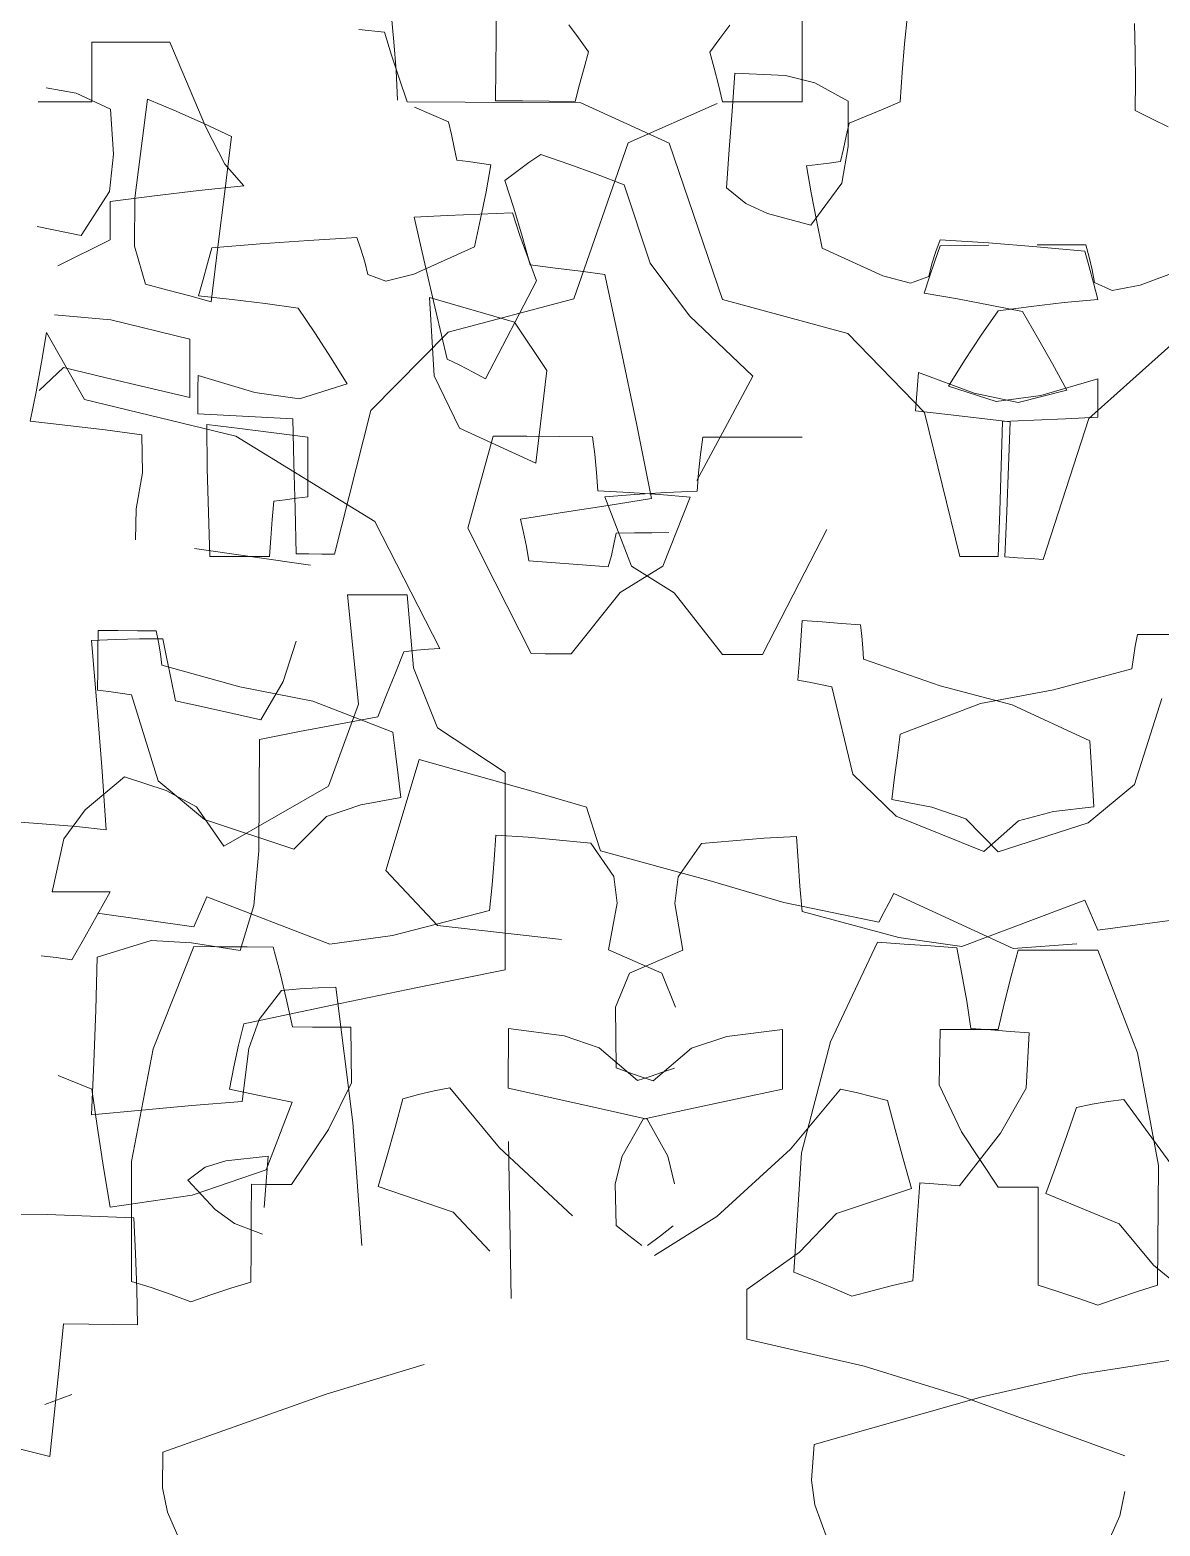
# Model space of a CAD drawing. Header units: millimetres. Extents: x 19901 to 59163, y 13732 to 30178.
# Drawn here: x 29696.8 to 29770.2, y 19800.1 to 19897.3 of the extents above; entities that cross this region are included whole.
import ezdxf

# ---------------------------------------------------------------- set-up
doc = ezdxf.new("R2010")
doc.units = ezdxf.units.MM
doc.layers.add('Verde', color=86, linetype='Continuous', lineweight=5)

msp = doc.modelspace()

# ---------------------------------------------------------------- linework, layer by layer
at = {"layer": 'Verde', "linetype": 'Continuous'}
for p, q in [((29720.275, 19898.381), (29720.442, 19896.53)), ((29727.112, 19899.067), (29727.096, 19896.944)), ((29746.982, 19898.992), (29746.982, 19896.869)), ((29753.814, 19898.253), (29753.632, 19896.404)), ((29719.841, 19897.146), (29718.179, 19897.33)), ((29732.449, 19896.784), (29731.809, 19897.643)), ((29741.628, 19896.749), (29742.274, 19897.604)), ((29768.561, 19897.724), (29768.609, 19895.866)), ((29700.823, 19896.499), (29702.488, 19896.499)), ((29700.823, 19895.207), (29700.823, 19896.499)), ((29702.488, 19896.499), (29704.174, 19896.499)), ((29704.174, 19896.499), (29705.901, 19896.499)), ((29705.901, 19896.499), (29708.232, 19890.984)), ((29720.306, 19895.665), (29719.841, 19897.146)), ((29720.442, 19896.53), (29720.589, 19894.658)), ((29727.096, 19896.944), (29727.08, 19894.821)), ((29733.088, 19895.883), (29732.449, 19896.784)), ((29740.981, 19895.853), (29741.628, 19896.749)), ((29746.982, 19896.869), (29746.982, 19894.745)), ((29753.632, 19896.404), (29753.472, 19894.533)), ((29700.823, 19893.914), (29700.823, 19895.207)), ((29720.791, 19894.164), (29720.306, 19895.665)), ((29732.804, 19894.842), (29733.088, 19895.883)), ((29741.258, 19894.81), (29740.981, 19895.853)), ((29768.609, 19895.866), (29768.635, 19893.989)), ((29720.589, 19894.658), (29720.694, 19892.746)), ((29727.08, 19894.821), (29727.063, 19892.698)), ((29732.518, 19893.761), (29732.804, 19894.842)), ((29741.535, 19893.726), (29741.258, 19894.81)), ((29742.598, 19894.499), (29742.42, 19892.013)), ((29745.888, 19894.338), (29742.598, 19894.499)), ((29747.798, 19893.865), (29745.888, 19894.338)), ((29746.982, 19894.745), (29746.982, 19892.622)), ((29753.472, 19894.533), (29753.352, 19892.622)), ((29699.802, 19893.199), (29697.866, 19893.548)), ((29700.823, 19892.622), (29700.823, 19893.914)), ((29721.318, 19892.622), (29720.791, 19894.164)), ((29732.233, 19892.658), (29732.518, 19893.761)), ((29741.812, 19892.622), (29741.535, 19893.726)), ((29749.964, 19892.674), (29747.798, 19893.865)), ((29768.635, 19893.989), (29768.617, 19892.074)), ((29697.342, 19892.622), (29699.072, 19892.622)), ((29699.072, 19892.622), (29700.823, 19892.622)), ((29702.04, 19892.149), (29699.802, 19893.199)), ((29704.436, 19892.799), (29703.63, 19886.364)), ((29706.296, 19892.014), (29704.436, 19892.799)), ((29732.601, 19892.557), (29721.318, 19892.622)), ((29727.063, 19892.698), (29728.814, 19892.684)), ((29728.814, 19892.684), (29730.544, 19892.671)), ((29730.544, 19892.671), (29732.233, 19892.658)), ((29738.345, 19889.948), (29732.601, 19892.557)), ((29735.68, 19889.958), (29741.444, 19892.523)), ((29743.501, 19892.622), (29741.812, 19892.622)), ((29745.231, 19892.622), (29743.501, 19892.622)), ((29746.982, 19892.622), (29745.231, 19892.622)), ((29749.972, 19889.736), (29749.964, 19892.674)), ((29753.352, 19892.622), (29752.244, 19892.16)), ((29702.237, 19889.217), (29702.04, 19892.149)), ((29708.113, 19891.212), (29706.296, 19892.014)), ((29721.798, 19892.276), (29722.902, 19891.806)), ((29722.902, 19891.806), (29724.006, 19891.336)), ((29724.006, 19891.336), (29724.185, 19890.504)), ((29742.42, 19892.013), (29742.241, 19889.527)), ((29751.136, 19891.699), (29750.029, 19891.237)), ((29752.244, 19892.16), (29751.136, 19891.699)), ((29768.617, 19892.074), (29769.689, 19891.534)), ((29769.689, 19891.534), (29770.761, 19890.995)), ((29709.907, 19890.37), (29708.113, 19891.212)), ((29708.232, 19890.984), (29709.477, 19888.567)), ((29709.465, 19886.792), (29709.907, 19890.37)), ((29724.185, 19890.504), (29724.363, 19889.671)), ((29749.844, 19890.406), (29749.659, 19889.575)), ((29750.029, 19891.237), (29749.844, 19890.406)), ((29724.363, 19889.671), (29724.541, 19888.839)), ((29732.136, 19879.826), (29735.68, 19889.958)), ((29741.812, 19879.79), (29738.345, 19889.948)), ((29742.241, 19889.527), (29742.062, 19887.041)), ((29749.659, 19889.575), (29749.475, 19888.745)), ((29749.547, 19887.343), (29749.972, 19889.736)), ((29701.966, 19886.802), (29702.237, 19889.217)), ((29709.477, 19888.567), (29710.701, 19887.175)), ((29724.541, 19888.839), (29725.279, 19888.741)), ((29725.279, 19888.741), (29726.017, 19888.643)), ((29726.017, 19888.643), (29726.755, 19888.545)), ((29726.755, 19888.545), (29726.437, 19886.79)), ((29729.222, 19888.677), (29728.441, 19888.109)), ((29730, 19889.203), (29729.222, 19888.677)), ((29731.807, 19888.583), (29730, 19889.203)), ((29733.611, 19887.922), (29731.807, 19888.583)), ((29747.998, 19888.56), (29747.259, 19888.468)), ((29747.259, 19888.468), (29747.563, 19886.71)), ((29748.736, 19888.652), (29747.998, 19888.56)), ((29749.475, 19888.745), (29748.736, 19888.652)), ((29728.441, 19888.109), (29727.658, 19887.521)), ((29727.658, 19887.521), (29728.242, 19885.717)), ((29735.413, 19887.241), (29733.611, 19887.922)), ((29700.132, 19883.947), (29701.966, 19886.802)), ((29704.889, 19886.526), (29702.023, 19886.16)), ((29707.774, 19886.871), (29704.889, 19886.526)), ((29710.701, 19887.175), (29707.774, 19886.871)), ((29709.023, 19883.214), (29709.465, 19886.792)), ((29726.437, 19886.79), (29726.078, 19885.015)), ((29737.096, 19882.136), (29735.413, 19887.241)), ((29742.062, 19887.041), (29743.308, 19886.012)), ((29747.534, 19884.611), (29749.547, 19887.343)), ((29747.563, 19886.71), (29747.909, 19884.932)), ((29702.023, 19886.16), (29702.023, 19885.329)), ((29703.63, 19886.364), (29703.598, 19883.247)), ((29728.242, 19885.717), (29728.783, 19883.895)), ((29743.308, 19886.012), (29744.727, 19885.382)), ((29697.281, 19884.536), (29700.132, 19883.947)), ((29702.023, 19885.329), (29702.023, 19884.498)), ((29721.779, 19885.144), (29723.903, 19885.237)), ((29722.453, 19882.094), (29721.779, 19885.144)), ((29723.903, 19885.237), (29726.026, 19885.329)), ((29726.078, 19885.015), (29725.699, 19883.199)), ((29726.026, 19885.329), (29728.149, 19885.421)), ((29728.149, 19885.421), (29728.638, 19883.944)), ((29744.727, 19885.382), (29747.534, 19884.611)), ((29747.909, 19884.932), (29748.275, 19883.113)), ((29702.023, 19883.667), (29698.607, 19881.978)), ((29702.023, 19884.498), (29702.023, 19883.667)), ((29714.901, 19883.623), (29711.76, 19883.394)), ((29718.041, 19883.811), (29714.901, 19883.623)), ((29718.309, 19883.043), (29718.041, 19883.811)), ((29728.638, 19883.944), (29729.168, 19882.467)), ((29728.783, 19883.895), (29729.3, 19882.034)), ((29755.663, 19882.901), (29755.937, 19883.667)), ((29755.937, 19883.667), (29759.076, 19883.455)), ((29703.598, 19883.247), (29704.312, 19880.776)), ((29708.619, 19883.144), (29708.334, 19882.127)), ((29708.58, 19879.636), (29709.023, 19883.214)), ((29711.76, 19883.394), (29708.619, 19883.144)), ((29718.555, 19882.234), (29718.309, 19883.043)), ((29725.699, 19883.199), (29721.736, 19881.437)), ((29748.275, 19883.113), (29752.224, 19881.322)), ((29755.41, 19882.094), (29755.663, 19882.901)), ((29755.952, 19883.266), (29755.603, 19882.269)), ((29759.103, 19883.314), (29755.952, 19883.266)), ((29759.076, 19883.455), (29762.215, 19883.202)), ((29762.215, 19883.202), (29765.353, 19882.929)), ((29765.397, 19883.328), (29762.251, 19883.341)), ((29765.353, 19882.929), (29765.63, 19881.91)), ((29765.615, 19882.544), (29765.397, 19883.328)), ((29708.334, 19882.127), (29708.05, 19881.09)), ((29718.761, 19881.405), (29718.555, 19882.234)), ((29723.167, 19879.024), (29722.453, 19882.094)), ((29729.168, 19882.467), (29729.719, 19880.99)), ((29729.3, 19882.034), (29730.948, 19881.823)), ((29730.948, 19881.823), (29732.575, 19881.614)), ((29732.575, 19881.614), (29734.161, 19881.407)), ((29739.661, 19878.715), (29737.096, 19882.136)), ((29755.198, 19881.267), (29755.41, 19882.094)), ((29755.603, 19882.269), (29755.252, 19881.253)), ((29765.81, 19881.721), (29765.615, 19882.544)), ((29765.63, 19881.91), (29765.907, 19880.87)), ((29765.962, 19880.881), (29765.81, 19881.721)), ((29773, 19882.226), (29768.933, 19880.722)), ((29704.312, 19880.776), (29705.762, 19880.394)), ((29708.05, 19881.09), (29707.764, 19880.011)), ((29719.938, 19880.972), (29718.761, 19881.405)), ((29721.736, 19881.437), (29719.938, 19880.972)), ((29729.719, 19880.99), (29728.611, 19878.867)), ((29734.161, 19881.407), (29735.199, 19876.585)), ((29752.224, 19881.322), (29754.019, 19880.843)), ((29754.019, 19880.843), (29755.198, 19881.267)), ((29755.252, 19881.253), (29754.898, 19880.195)), ((29765.907, 19880.87), (29766.184, 19879.79)), ((29767.108, 19880.373), (29765.962, 19880.881)), ((29768.933, 19880.722), (29767.108, 19880.373)), ((29705.762, 19880.394), (29707.192, 19880.013)), ((29707.192, 19880.013), (29708.58, 19879.636)), ((29707.764, 19880.011), (29709.951, 19879.783)), ((29709.951, 19879.783), (29712.096, 19879.514)), ((29722.761, 19879.913), (29723.071, 19874.82)), ((29728.279, 19878.313), (29722.761, 19879.913)), ((29723.978, 19877.669), (29732.136, 19879.826)), ((29749.953, 19877.571), (29741.812, 19879.79)), ((29754.898, 19880.195), (29757.066, 19879.826)), ((29757.066, 19879.826), (29759.19, 19879.42)), ((29766.184, 19879.79), (29763.996, 19879.578)), ((29698.392, 19878.785), (29702.054, 19878.456)), ((29712.096, 19879.514), (29714.221, 19879.224)), ((29714.221, 19879.224), (29715.313, 19877.619)), ((29723.903, 19875.912), (29723.167, 19879.024)), ((29728.611, 19878.867), (29727.503, 19876.743)), ((29743.774, 19874.793), (29739.661, 19878.715)), ((29759.722, 19879.051), (29758.618, 19877.454)), ((29759.19, 19879.42), (29761.291, 19878.995)), ((29761.849, 19879.325), (29759.722, 19879.051)), ((29761.291, 19878.995), (29762.278, 19877.323)), ((29763.996, 19879.578), (29761.849, 19879.325)), ((29702.054, 19878.456), (29707.193, 19877.205)), ((29730.394, 19875.168), (29728.279, 19878.313)), ((29697.558, 19875.708), (29697.885, 19877.628)), ((29697.885, 19877.628), (29698.706, 19876.18)), ((29707.193, 19877.205), (29707.193, 19875.977)), ((29715.313, 19877.619), (29716.385, 19875.973)), ((29718.957, 19872.575), (29723.978, 19877.669)), ((29727.503, 19876.743), (29726.395, 19874.62)), ((29754.935, 19872.438), (29749.953, 19877.571)), ((29758.618, 19877.454), (29757.534, 19875.817)), ((29762.278, 19877.323), (29763.242, 19875.612)), ((29765.592, 19872.056), (29770.929, 19876.818)), ((29698.706, 19876.18), (29699.528, 19874.733)), ((29707.193, 19875.977), (29707.193, 19874.709)), ((29716.385, 19875.973), (29717.415, 19874.307)), ((29724.733, 19875.516), (29723.903, 19875.912)), ((29735.199, 19876.585), (29736.214, 19871.723)), ((29757.534, 19875.817), (29756.491, 19874.158)), ((29697.211, 19873.789), (29697.558, 19875.708)), ((29698.977, 19875.358), (29697.411, 19873.878)), ((29701.681, 19874.712), (29698.977, 19875.358)), ((29707.725, 19874.842), (29707.719, 19874.011)), ((29711.42, 19873.73), (29707.725, 19874.842)), ((29723.071, 19874.82), (29724.715, 19871.422)), ((29725.564, 19875.078), (29724.733, 19875.516)), ((29726.395, 19874.62), (29725.564, 19875.078)), ((29729.669, 19869.142), (29730.394, 19875.168)), ((29741.957, 19871.406), (29743.774, 19874.793)), ((29754.528, 19875.038), (29754.468, 19874.21)), ((29758.144, 19873.692), (29754.528, 19875.038)), ((29763.242, 19875.612), (29764.163, 19873.883)), ((29699.528, 19874.733), (29700.349, 19873.286)), ((29704.427, 19874.066), (29701.681, 19874.712)), ((29707.193, 19873.42), (29704.427, 19874.066)), ((29707.193, 19874.709), (29707.193, 19873.42)), ((29707.719, 19874.011), (29707.713, 19873.18)), ((29717.415, 19874.307), (29714.32, 19873.321)), ((29754.468, 19874.21), (29754.409, 19873.381)), ((29756.491, 19874.158), (29759.578, 19873.15)), ((29764.163, 19873.883), (29761.011, 19873.098)), ((29762.481, 19873.536), (29766.184, 19874.62)), ((29766.184, 19874.62), (29766.184, 19873.789)), ((29696.823, 19871.873), (29697.211, 19873.789)), ((29700.349, 19873.286), (29710.188, 19870.909)), ((29707.713, 19873.18), (29707.706, 19872.349)), ((29714.32, 19873.321), (29711.42, 19873.73)), ((29754.409, 19873.381), (29754.349, 19872.552)), ((29761.011, 19873.098), (29758.144, 19873.692)), ((29759.578, 19873.15), (29762.481, 19873.536)), ((29766.184, 19873.789), (29766.184, 19872.958)), ((29766.184, 19872.958), (29766.184, 19872.127)), ((29699.275, 19871.601), (29696.823, 19871.873)), ((29707.706, 19872.349), (29709.801, 19872.241)), ((29709.801, 19872.241), (29711.856, 19872.133)), ((29711.856, 19872.133), (29713.889, 19872.025)), ((29713.889, 19872.025), (29713.96, 19869.136)), ((29716.592, 19863.234), (29718.957, 19872.575)), ((29754.349, 19872.552), (29756.433, 19872.31)), ((29757.229, 19863.08), (29754.935, 19872.438)), ((29756.433, 19872.31), (29758.476, 19872.07)), ((29758.476, 19872.07), (29760.499, 19871.832)), ((29762.033, 19871.943), (29759.999, 19871.85)), ((29764.088, 19872.035), (29762.033, 19871.943)), ((29762.633, 19862.886), (29765.592, 19872.056)), ((29766.184, 19872.127), (29764.088, 19872.035)), ((29701.685, 19871.311), (29699.275, 19871.601)), ((29704.071, 19870.982), (29701.685, 19871.311)), ((29704.124, 19868.524), (29704.071, 19870.982)), ((29708.301, 19871.666), (29710.452, 19871.389)), ((29708.328, 19868.804), (29708.301, 19871.666)), ((29710.188, 19870.909), (29719.203, 19865.363)), ((29710.452, 19871.389), (29712.643, 19871.112)), ((29712.643, 19871.112), (29714.855, 19870.835)), ((29724.715, 19871.422), (29729.669, 19869.142)), ((29726.898, 19870.911), (29725.246, 19864.923)), ((29729.086, 19870.895), (29726.898, 19870.911)), ((29736.214, 19871.723), (29737.186, 19866.844)), ((29740.14, 19868.02), (29741.957, 19871.406)), ((29759.999, 19871.85), (29759.907, 19868.961)), ((29760.499, 19871.832), (29760.384, 19868.944)), ((29714.855, 19870.835), (29714.855, 19869.542)), ((29731.233, 19870.878), (29729.086, 19870.895)), ((29733.36, 19870.862), (29731.233, 19870.878)), ((29733.509, 19869.726), (29733.36, 19870.862)), ((29740.363, 19869.7), (29740.52, 19870.835)), ((29740.52, 19870.835), (29742.647, 19870.835)), ((29742.647, 19870.835), (29744.794, 19870.835)), ((29744.794, 19870.835), (29746.982, 19870.835)), ((29713.96, 19869.136), (29714.03, 19866.205)), ((29714.855, 19869.542), (29714.855, 19868.25)), ((29733.616, 19868.549), (29733.509, 19869.726)), ((29740.246, 19868.524), (29740.363, 19869.7)), ((29759.907, 19868.961), (29759.814, 19866.031)), ((29703.712, 19866.181), (29704.124, 19868.524)), ((29708.397, 19865.942), (29708.328, 19868.804)), ((29714.855, 19868.25), (29714.855, 19866.958)), ((29733.703, 19867.351), (29733.616, 19868.549)), ((29740.151, 19867.327), (29740.246, 19868.524)), ((29760.384, 19868.944), (29760.266, 19866.015)), ((29735.73, 19867.24), (29733.703, 19867.351)), ((29734.15, 19866.958), (29736.116, 19867.115)), ((29737.736, 19867.109), (29735.73, 19867.24)), ((29736.116, 19867.115), (29738.123, 19867.231)), ((29739.7, 19866.936), (29737.736, 19867.109)), ((29738.123, 19867.231), (29740.151, 19867.327)), ((29703.673, 19864.161), (29703.712, 19866.181)), ((29712.64, 19866.681), (29712.547, 19865.48)), ((29713.378, 19866.773), (29712.64, 19866.681)), ((29714.117, 19866.865), (29713.378, 19866.773)), ((29714.03, 19866.205), (29714.1, 19863.253)), ((29714.855, 19866.958), (29714.117, 19866.865)), ((29734.374, 19866.398), (29731.542, 19865.954)), ((29735.89, 19862.454), (29734.15, 19866.958)), ((29737.186, 19866.844), (29734.374, 19866.398)), ((29737.926, 19862.447), (29739.7, 19866.936)), ((29708.486, 19863.08), (29708.397, 19865.942)), ((29712.547, 19865.48), (29712.455, 19864.28)), ((29719.203, 19865.363), (29723.435, 19857.095)), ((29731.542, 19865.954), (29728.668, 19865.512)), ((29728.668, 19865.512), (29728.879, 19864.637)), ((29759.814, 19866.031), (29759.722, 19863.08)), ((29760.266, 19866.015), (29760.146, 19863.065)), ((29712.455, 19864.28), (29712.363, 19863.08)), ((29725.246, 19864.923), (29727.018, 19861.432)), ((29728.879, 19864.637), (29729.067, 19863.722)), ((29734.748, 19863.872), (29734.896, 19864.602)), ((29734.896, 19864.602), (29736.073, 19864.61)), ((29736.073, 19864.61), (29737.208, 19864.621)), ((29737.208, 19864.621), (29738.323, 19864.633)), ((29748.589, 19864.834), (29746.791, 19861.357)), ((29711.273, 19863.06), (29707.494, 19863.609)), ((29714.1, 19863.253), (29714.931, 19863.247)), ((29714.931, 19863.247), (29715.761, 19863.241)), ((29715.761, 19863.241), (29716.592, 19863.234)), ((29729.067, 19863.722), (29729.213, 19862.789)), ((29734.369, 19862.418), (29734.579, 19863.144)), ((29734.579, 19863.144), (29734.748, 19863.872)), ((29709.778, 19863.08), (29708.486, 19863.08)), ((29711.07, 19863.08), (29709.778, 19863.08)), ((29712.363, 19863.08), (29711.07, 19863.08)), ((29715.032, 19862.512), (29711.273, 19863.06)), ((29729.213, 19862.789), (29730.959, 19862.663)), ((29730.959, 19862.663), (29732.685, 19862.539)), ((29732.685, 19862.539), (29734.369, 19862.418)), ((29735.147, 19860.734), (29737.926, 19862.447)), ((29738.656, 19860.721), (29735.89, 19862.454)), ((29758.06, 19863.08), (29757.229, 19863.08)), ((29758.891, 19863.08), (29758.06, 19863.08)), ((29759.722, 19863.08), (29758.891, 19863.08)), ((29760.146, 19863.065), (29760.975, 19863.005)), ((29760.975, 19863.005), (29761.804, 19862.946)), ((29761.804, 19862.946), (29762.633, 19862.886)), ((29727.018, 19861.432), (29729.376, 19856.767)), ((29746.791, 19861.357), (29744.397, 19856.71)), ((29717.44, 19860.588), (29718.733, 19860.588)), ((29718.148, 19853.479), (29717.44, 19860.588)), ((29718.733, 19860.588), (29720.025, 19860.588)), ((29720.025, 19860.588), (29721.318, 19860.588)), ((29721.318, 19860.588), (29721.718, 19855.852)), ((29731.96, 19856.748), (29735.147, 19860.734)), ((29741.812, 19856.71), (29738.656, 19860.721)), ((29701.229, 19858.273), (29701.219, 19856.981)), ((29702.518, 19858.264), (29701.229, 19858.273)), ((29703.787, 19858.254), (29702.518, 19858.264)), ((29746.983, 19858.92), (29746.891, 19857.631)), ((29748.269, 19858.828), (29746.983, 19858.92)), ((29749.534, 19858.737), (29748.269, 19858.828)), ((29750.759, 19858.649), (29749.534, 19858.737)), ((29750.863, 19857.901), (29750.759, 19858.649)), ((29700.796, 19857.612), (29702.371, 19857.68)), ((29701.146, 19853.514), (29700.796, 19857.612)), ((29702.371, 19857.68), (29703.924, 19857.73)), ((29705.014, 19858.245), (29703.787, 19858.254)), ((29703.924, 19857.73), (29705.433, 19857.741)), ((29705.166, 19857.505), (29705.014, 19858.245)), ((29705.277, 19856.766), (29705.166, 19857.505)), ((29705.433, 19857.741), (29705.709, 19856.422)), ((29713.256, 19854.968), (29714.091, 19857.572)), ((29746.891, 19857.631), (29746.798, 19856.342)), ((29750.926, 19857.156), (29750.863, 19857.901)), ((29768.612, 19857.264), (29768.769, 19858.003)), ((29768.769, 19858.003), (29769.997, 19858.003)), ((29769.997, 19858.003), (29771.265, 19858.003)), ((29701.219, 19856.981), (29701.21, 19855.689)), ((29705.367, 19856.026), (29705.277, 19856.766)), ((29705.709, 19856.422), (29705.983, 19855.083)), ((29721.107, 19856.893), (29720.545, 19855.517)), ((29721.92, 19856.992), (29721.107, 19856.893)), ((29722.689, 19857.053), (29721.92, 19856.992)), ((29723.435, 19857.095), (29722.689, 19857.053)), ((29729.376, 19856.767), (29730.271, 19856.76)), ((29730.271, 19856.76), (29731.126, 19856.754)), ((29731.126, 19856.754), (29731.96, 19856.748)), ((29742.647, 19856.71), (29741.812, 19856.71)), ((29743.501, 19856.71), (29742.647, 19856.71)), ((29744.397, 19856.71), (29743.501, 19856.71)), ((29746.798, 19856.342), (29746.705, 19855.053)), ((29750.968, 19856.413), (29750.926, 19857.156)), ((29755.948, 19854.684), (29750.968, 19856.413)), ((29768.4, 19855.787), (29768.496, 19856.526)), ((29768.496, 19856.526), (29768.612, 19857.264)), ((29701.21, 19855.689), (29701.2, 19854.396)), ((29710.447, 19854.62), (29705.367, 19856.026)), ((29720.545, 19855.517), (29719.981, 19854.101)), ((29721.718, 19855.852), (29723.287, 19851.937)), ((29763.309, 19854.419), (29768.4, 19855.787)), ((29701.2, 19854.396), (29701.938, 19854.298)), ((29705.983, 19855.083), (29706.254, 19853.702)), ((29715.183, 19853.688), (29710.447, 19854.62)), ((29711.811, 19852.47), (29713.256, 19854.968)), ((29746.705, 19855.053), (29747.435, 19854.908)), ((29747.435, 19854.908), (29748.165, 19854.763)), ((29748.165, 19854.763), (29748.895, 19854.618)), ((29748.895, 19854.618), (29750.259, 19848.925)), ((29760.614, 19853.45), (29755.948, 19854.684)), ((29758.566, 19853.524), (29763.309, 19854.419)), ((29701.476, 19849.418), (29701.146, 19853.514)), ((29701.938, 19854.298), (29702.676, 19854.2)), ((29702.676, 19854.2), (29703.413, 19854.102)), ((29703.413, 19854.102), (29705.139, 19848.509)), ((29706.254, 19853.702), (29708.14, 19853.289)), ((29720.382, 19851.666), (29715.183, 19853.688)), ((29716.209, 19848.155), (29718.148, 19853.479)), ((29719.981, 19854.101), (29719.415, 19852.664)), ((29753.352, 19851.54), (29758.566, 19853.524)), ((29765.673, 19851.098), (29760.614, 19853.45)), ((29770.339, 19853.848), (29768.571, 19848.268)), ((29708.14, 19853.289), (29709.986, 19852.879)), ((29709.986, 19852.879), (29711.811, 19852.47)), ((29719.415, 19852.664), (29716.879, 19852.195)), ((29714.321, 19851.707), (29711.719, 19851.181)), ((29716.879, 19852.195), (29714.321, 19851.707)), ((29720.556, 19850.276), (29720.382, 19851.666)), ((29723.287, 19851.937), (29727.688, 19849.048)), ((29753.167, 19850.152), (29753.352, 19851.54)), ((29711.719, 19851.181), (29711.682, 19843.947)), ((29765.757, 19849.7), (29765.673, 19851.098)), ((29719.924, 19842.676), (29722.084, 19849.881)), ((29720.73, 19848.866), (29720.556, 19850.276)), ((29722.084, 19849.881), (29725.714, 19848.876)), ((29752.983, 19848.744), (29753.167, 19850.152)), ((29765.841, 19848.282), (29765.757, 19849.7)), ((29700.392, 19846.627), (29702.946, 19848.771)), ((29701.764, 19845.325), (29701.476, 19849.418)), ((29702.946, 19848.771), (29705.648, 19847.865)), ((29720.903, 19847.415), (29720.73, 19848.866)), ((29725.714, 19848.876), (29729.343, 19847.851)), ((29727.688, 19849.048), (29727.688, 19844.798)), ((29750.259, 19848.925), (29753.091, 19846.213)), ((29752.798, 19847.294), (29752.983, 19848.744)), ((29705.139, 19848.509), (29708.139, 19845.983)), ((29705.648, 19847.865), (29707.631, 19846.815)), ((29709.409, 19844.247), (29716.209, 19848.155)), ((29729.343, 19847.851), (29732.968, 19846.785)), ((29768.571, 19848.268), (29765.552, 19845.765)), ((29765.921, 19846.823), (29765.841, 19848.282)), ((29699.007, 19844.729), (29700.392, 19846.627)), ((29707.631, 19846.815), (29709.409, 19844.247)), ((29716.073, 19846.193), (29718.305, 19846.939)), ((29718.305, 19846.939), (29720.903, 19847.415)), ((29732.968, 19846.785), (29733.27, 19845.837)), ((29755.393, 19846.798), (29752.798, 19847.294)), ((29757.619, 19846.036), (29755.393, 19846.798)), ((29763.297, 19846.514), (29765.921, 19846.823)), ((29695.878, 19845.84), (29697.876, 19845.693)), ((29697.876, 19845.693), (29699.832, 19845.529)), ((29708.139, 19845.983), (29713.954, 19844.052)), ((29713.954, 19844.052), (29716.073, 19846.193)), ((29733.27, 19845.837), (29733.573, 19844.89)), ((29753.091, 19846.213), (29758.77, 19843.912)), ((29759.722, 19843.878), (29757.619, 19846.036)), ((29758.77, 19843.912), (29761.022, 19845.913)), ((29765.552, 19845.765), (29759.722, 19843.878)), ((29761.022, 19845.913), (29763.297, 19846.514)), ((29698.238, 19841.293), (29699.007, 19844.729)), ((29699.832, 19845.529), (29701.764, 19845.325)), ((29726.963, 19843.372), (29727.07, 19844.968)), ((29727.07, 19844.968), (29729.165, 19844.832)), ((29727.688, 19844.798), (29727.688, 19840.527)), ((29729.165, 19844.832), (29731.219, 19844.656)), ((29731.219, 19844.656), (29733.252, 19844.459)), ((29733.573, 19844.89), (29733.875, 19843.943)), ((29744.517, 19844.774), (29742.462, 19844.613)), ((29746.613, 19844.894), (29744.517, 19844.774)), ((29746.709, 19843.297), (29746.613, 19844.894)), ((29711.682, 19843.947), (29711.355, 19840.395)), ((29733.252, 19844.459), (29734.737, 19842.284)), ((29733.875, 19843.943), (29740.94, 19842.036)), ((29740.427, 19844.432), (29738.927, 19842.268)), ((29742.462, 19844.613), (29740.427, 19844.432)), ((29726.834, 19841.735), (29726.963, 19843.372)), ((29746.825, 19841.659), (29746.709, 19843.297)), ((29723.291, 19839.105), (29719.924, 19842.676)), ((29726.664, 19840.078), (29726.834, 19841.735)), ((29734.737, 19842.284), (29734.952, 19840.548)), ((29738.927, 19842.268), (29738.697, 19840.534)), ((29740.94, 19842.036), (29745.776, 19840.599)), ((29699.466, 19841.293), (29698.238, 19841.293)), ((29700.734, 19841.293), (29699.466, 19841.293)), ((29702.023, 19841.293), (29700.734, 19841.293)), ((29701.192, 19839.816), (29702.023, 19841.293)), ((29708.017, 19840.312), (29708.299, 19840.956)), ((29708.299, 19840.956), (29716.28, 19837.893)), ((29746.982, 19840.001), (29746.825, 19841.659)), ((29752.606, 19840.56), (29752.928, 19841.185)), ((29752.928, 19841.185), (29760.697, 19837.617)), ((29700.362, 19838.339), (29701.192, 19839.816)), ((29701.199, 19839.912), (29707.453, 19839.024)), ((29707.735, 19839.668), (29708.017, 19840.312)), ((29711.355, 19840.395), (29710.456, 19837.481)), ((29720.37, 19838.45), (29726.664, 19840.078)), ((29727.688, 19840.527), (29727.688, 19836.216)), ((29734.952, 19840.548), (29734.4, 19837.526)), ((29738.697, 19840.534), (29739.227, 19837.508)), ((29745.776, 19840.599), (29751.96, 19839.311)), ((29753.263, 19838.325), (29746.982, 19840.001)), ((29751.96, 19839.311), (29752.283, 19839.936)), ((29752.283, 19839.936), (29752.606, 19840.56)), ((29765.353, 19840.739), (29757.349, 19837.737)), ((29765.63, 19840.093), (29765.353, 19840.739)), ((29765.907, 19839.447), (29765.63, 19840.093)), ((29707.453, 19839.024), (29707.735, 19839.668)), ((29731.333, 19838.202), (29723.291, 19839.105)), ((29766.184, 19838.801), (29765.907, 19839.447)), ((29772.445, 19839.642), (29766.184, 19838.801)), ((29699.531, 19836.862), (29700.362, 19838.339)), ((29704.675, 19838.122), (29701.169, 19837.037)), ((29707.311, 19837.974), (29704.675, 19838.122)), ((29710.456, 19837.481), (29707.311, 19837.974)), ((29716.28, 19837.893), (29720.37, 19838.45)), ((29751.868, 19838.022), (29748.811, 19831.55)), ((29753.614, 19837.896), (29751.868, 19838.022)), ((29757.349, 19837.737), (29753.263, 19838.325)), ((29755.34, 19837.772), (29753.614, 19837.896)), ((29760.697, 19837.617), (29764.814, 19837.911)), ((29697.527, 19837.135), (29698.519, 19837.019)), ((29698.519, 19837.019), (29699.531, 19836.862)), ((29701.169, 19837.037), (29701.081, 19833.619)), ((29707.443, 19837.731), (29704.808, 19831.077)), ((29709.194, 19837.718), (29707.443, 19837.731)), ((29710.924, 19837.705), (29709.194, 19837.718)), ((29712.613, 19837.692), (29710.924, 19837.705)), ((29713.058, 19835.999), (29712.613, 19837.692)), ((29734.4, 19837.526), (29737.852, 19836.006)), ((29739.227, 19837.508), (29735.764, 19836.014)), ((29757.024, 19837.651), (29755.34, 19837.772)), ((29757.36, 19835.934), (29757.024, 19837.651)), ((29760.556, 19835.819), (29761.014, 19837.508)), ((29761.014, 19837.508), (29762.703, 19837.508)), ((29762.703, 19837.508), (29764.434, 19837.508)), ((29764.434, 19837.508), (29766.184, 19837.508)), ((29766.184, 19837.508), (29768.769, 19830.834)), ((29713.483, 19834.266), (29713.058, 19835.999)), ((29727.688, 19836.216), (29721.991, 19835.081)), ((29735.764, 19836.014), (29734.844, 19833.802)), ((29737.852, 19836.006), (29738.755, 19833.787)), ((29757.673, 19834.177), (29757.36, 19835.934)), ((29713.139, 19834.881), (29714.345, 19834.976)), ((29714.345, 19834.976), (29715.53, 19835.052)), ((29715.53, 19835.052), (29716.671, 19835.09)), ((29721.991, 19835.081), (29716.336, 19833.904)), ((29716.671, 19835.09), (29717.791, 19826.303)), ((29760.119, 19834.089), (29760.556, 19835.819)), ((29711.693, 19832.983), (29713.139, 19834.881)), ((29713.866, 19832.512), (29713.483, 19834.266)), ((29757.943, 19832.402), (29757.673, 19834.177)), ((29759.722, 19832.338), (29760.119, 19834.089)), ((29701.081, 19833.619), (29700.952, 19830.204)), ((29716.336, 19833.904), (29710.701, 19832.708)), ((29711.031, 19831.111), (29711.693, 19832.983)), ((29734.844, 19833.802), (29734.888, 19829.846)), ((29710.701, 19832.708), (29710.359, 19831.319)), ((29715.155, 19832.503), (29713.866, 19832.512)), ((29716.424, 19832.493), (29715.155, 19832.503)), ((29717.651, 19832.484), (29716.424, 19832.493)), ((29717.689, 19828.883), (29717.651, 19832.484)), ((29727.898, 19832.406), (29727.888, 19831.113)), ((29731.509, 19831.927), (29727.898, 19832.406)), ((29742.076, 19831.887), (29745.69, 19832.338)), ((29745.69, 19832.338), (29745.69, 19831.046)), ((29755.872, 19828.738), (29755.937, 19832.338)), ((29755.937, 19832.338), (29757.164, 19832.338)), ((29757.164, 19832.338), (29758.433, 19832.338)), ((29759.229, 19832.31), (29757.943, 19832.402)), ((29758.433, 19832.338), (29759.722, 19832.338)), ((29760.494, 19832.219), (29759.229, 19832.31)), ((29761.718, 19832.131), (29760.494, 19832.219)), ((29761.525, 19828.535), (29761.718, 19832.131)), ((29704.808, 19831.077), (29703.398, 19823.756)), ((29710.359, 19831.319), (29710.058, 19829.911)), ((29710.584, 19827.661), (29711.031, 19831.111)), ((29727.888, 19831.113), (29727.879, 19829.821)), ((29733.784, 19831.151), (29731.509, 19831.927)), ((29736.274, 19829.019), (29733.784, 19831.151)), ((29737.289, 19829.015), (29739.795, 19831.128)), ((29739.795, 19831.128), (29742.076, 19831.887)), ((29745.69, 19831.046), (29745.69, 19829.753)), ((29748.811, 19831.55), (29746.935, 19824.335)), ((29700.952, 19830.204), (29700.803, 19826.79)), ((29768.769, 19830.834), (29770.123, 19823.503)), ((29700.823, 19828.461), (29698.635, 19829.357)), ((29710.058, 19829.911), (29709.778, 19828.461)), ((29727.879, 19829.821), (29727.869, 19828.529)), ((29734.888, 19829.846), (29735.654, 19829.569)), ((29735.654, 19829.569), (29736.461, 19829.292)), ((29737.103, 19829.289), (29736.274, 19829.019)), ((29736.461, 19829.292), (29737.289, 19829.015)), ((29737.912, 19829.56), (29737.103, 19829.289)), ((29738.68, 19829.831), (29737.912, 19829.56)), ((29745.69, 19829.753), (29745.69, 19828.461)), ((29701.196, 19825.941), (29700.823, 19828.461)), ((29709.778, 19828.461), (29711.098, 19828.184)), ((29711.098, 19828.184), (29712.459, 19827.907)), ((29716.213, 19825.847), (29717.689, 19828.883)), ((29723.067, 19828.353), (29722.049, 19828.108)), ((29724.084, 19828.557), (29723.067, 19828.353)), ((29727.313, 19824.645), (29724.084, 19828.557)), ((29727.869, 19828.529), (29730.907, 19827.859)), ((29745.69, 19828.461), (29742.647, 19827.815)), ((29746.216, 19824.573), (29749.475, 19828.461)), ((29749.475, 19828.461), (29750.49, 19828.249)), ((29750.49, 19828.249), (29751.506, 19827.996)), ((29757.325, 19825.691), (29755.872, 19828.738)), ((29759.857, 19825.601), (29761.525, 19828.535)), ((29704.065, 19827.108), (29707.326, 19827.405)), ((29707.326, 19827.405), (29710.584, 19827.661)), ((29713.84, 19827.63), (29712.151, 19823.213)), ((29712.459, 19827.907), (29713.84, 19827.63)), ((29721.032, 19827.842), (29720.529, 19825.972)), ((29722.049, 19828.108), (29721.032, 19827.842)), ((29730.907, 19827.859), (29733.924, 19827.19)), ((29733.924, 19827.19), (29736.901, 19826.521)), ((29739.624, 19827.169), (29736.642, 19826.522)), ((29742.647, 19827.815), (29739.624, 19827.169)), ((29751.506, 19827.996), (29752.521, 19827.722)), ((29752.521, 19827.722), (29753.01, 19825.849)), ((29764.794, 19827.282), (29764.172, 19825.448)), ((29765.827, 19827.482), (29764.794, 19827.282)), ((29766.858, 19827.662), (29765.827, 19827.482)), ((29767.886, 19827.8), (29766.858, 19827.662)), ((29770.857, 19823.689), (29767.886, 19827.8)), ((29700.803, 19826.79), (29704.065, 19827.108)), ((29717.791, 19826.303), (29718.372, 19818.315)), ((29736.642, 19826.522), (29735.285, 19824.112)), ((29736.901, 19826.521), (29738.24, 19824.101)), ((29701.589, 19823.38), (29701.196, 19825.941)), ((29713.789, 19822.265), (29716.213, 19825.847)), ((29720.529, 19825.972), (29719.984, 19824.061)), ((29753.01, 19825.849), (29753.54, 19823.934)), ((29757.208, 19822.181), (29759.857, 19825.601)), ((29759.722, 19822.091), (29757.325, 19825.691)), ((29764.172, 19825.448), (29763.506, 19823.576)), ((29732.056, 19820.229), (29727.313, 19824.645)), ((29728.065, 19814.852), (29727.908, 19825.072)), ((29741.44, 19820.193), (29746.216, 19824.573)), ((29746.935, 19824.335), (29746.439, 19816.569)), ((29702.023, 19820.799), (29701.589, 19823.38)), ((29703.398, 19823.756), (29703.401, 19815.974)), ((29708.183, 19823.401), (29707.069, 19822.545)), ((29709.532, 19823.808), (29708.183, 19823.401)), ((29712.273, 19824.115), (29709.532, 19823.808)), ((29712.153, 19822.454), (29712.273, 19824.115)), ((29719.984, 19824.061), (29719.419, 19822.13)), ((29735.285, 19824.112), (29734.83, 19822.317)), ((29738.24, 19824.101), (29738.681, 19822.302)), ((29753.54, 19823.934), (29754.091, 19821.999)), ((29763.506, 19823.576), (29762.819, 19821.686)), ((29770.123, 19823.503), (29770.062, 19815.721)), ((29707.069, 19822.545), (29708.848, 19820.635)), ((29712.151, 19823.213), (29707.344, 19821.585)), ((29711.188, 19820.162), (29711.204, 19822.285)), ((29711.204, 19822.285), (29712.1, 19822.278)), ((29712.032, 19820.773), (29712.153, 19822.454)), ((29734.83, 19822.317), (29734.888, 19819.598)), ((29754.478, 19820.249), (29754.63, 19822.367)), ((29754.63, 19822.367), (29755.524, 19822.302)), ((29755.524, 19822.302), (29756.376, 19822.241)), ((29707.344, 19821.585), (29702.023, 19820.799)), ((29712.1, 19822.278), (29712.954, 19822.272)), ((29712.954, 19822.272), (29713.789, 19822.265)), ((29719.419, 19822.13), (29724.296, 19820.476)), ((29754.091, 19821.999), (29749.201, 19820.381)), ((29756.376, 19822.241), (29757.208, 19822.181)), ((29760.556, 19822.091), (29759.722, 19822.091)), ((29761.411, 19822.091), (29760.556, 19822.091)), ((29762.307, 19822.091), (29761.411, 19822.091)), ((29762.307, 19819.968), (29762.307, 19822.091)), ((29762.819, 19821.686), (29767.58, 19819.722)), ((29697.934, 19820.315), (29691.144, 19820.374)), ((29708.848, 19820.635), (29710.103, 19819.728)), ((29724.296, 19820.476), (29726.684, 19817.938)), ((29749.201, 19820.381), (29746.794, 19817.862)), ((29703.562, 19820.113), (29697.934, 19820.315)), ((29703.67, 19817.791), (29703.562, 19820.113)), ((29710.103, 19819.728), (29711.909, 19819.05)), ((29711.171, 19818.039), (29711.188, 19820.162)), ((29734.888, 19819.598), (29735.719, 19818.952)), ((29737.381, 19817.66), (29741.44, 19820.193)), ((29738.602, 19819.584), (29737.767, 19818.944)), ((29754.326, 19818.131), (29754.478, 19820.249)), ((29762.307, 19817.844), (29762.307, 19819.968)), ((29767.58, 19819.722), (29769.8, 19817.036)), ((29735.719, 19818.952), (29736.55, 19818.306)), ((29737.767, 19818.944), (29736.931, 19818.305)), ((29703.757, 19815.471), (29703.67, 19817.791)), ((29711.155, 19815.915), (29711.171, 19818.039)), ((29746.794, 19817.862), (29743.382, 19815.444)), ((29754.174, 19816.013), (29754.326, 19818.131)), ((29762.307, 19815.721), (29762.307, 19817.844)), ((29746.439, 19816.569), (29747.699, 19816.081)), ((29769.8, 19817.036), (29773.03, 19814.38)), ((29703.401, 19815.974), (29704.69, 19815.568)), ((29704.69, 19815.568), (29705.979, 19815.12)), ((29708.564, 19815.101), (29709.86, 19815.528)), ((29709.86, 19815.528), (29711.155, 19815.915)), ((29747.699, 19816.081), (29748.957, 19815.551)), ((29748.957, 19815.551), (29750.214, 19815.002)), ((29751.536, 19815.366), (29752.856, 19815.71)), ((29752.856, 19815.71), (29754.174, 19816.013)), ((29763.599, 19815.325), (29762.307, 19815.721)), ((29770.062, 19815.721), (29768.769, 19815.325)), ((29703.803, 19813.154), (29703.757, 19815.471)), ((29705.979, 19815.12), (29707.268, 19814.652)), ((29707.268, 19814.652), (29708.564, 19815.101)), ((29743.382, 19815.444), (29743.382, 19814.401)), ((29750.214, 19815.002), (29751.536, 19815.366)), ((29764.892, 19814.887), (29763.599, 19815.325)), ((29766.184, 19814.429), (29764.892, 19814.887)), ((29767.477, 19814.887), (29766.184, 19814.429)), ((29768.769, 19815.325), (29767.477, 19814.887)), ((29743.382, 19814.401), (29743.382, 19813.317)), ((29698.697, 19810.37), (29698.995, 19813.222)), ((29698.995, 19813.222), (29700.632, 19813.197)), ((29700.632, 19813.197), (29702.227, 19813.174)), ((29702.227, 19813.174), (29703.803, 19813.154)), ((29743.382, 19813.317), (29743.382, 19812.213)), ((29743.382, 19812.213), (29751, 19810.456)), ((29772.799, 19811.157), (29765.074, 19809.951)), ((29698.398, 19807.499), (29698.697, 19810.37)), ((29722.422, 19810.564), (29716.041, 19808.65)), ((29751, 19810.456), (29757.366, 19808.493)), ((29765.074, 19809.951), (29758.584, 19808.449)), ((29699.531, 19808.613), (29697.78, 19807.966)), ((29716.041, 19808.65), (29705.44, 19804.88)), ((29758.584, 19808.449), (29747.763, 19805.367)), ((29757.366, 19808.493), (29767.938, 19804.643)), ((29698.096, 19804.586), (29698.398, 19807.499)), ((29696.097, 19805.096), (29698.096, 19804.586)), ((29705.44, 19804.88), (29705.409, 19802.562)), ((29747.763, 19805.367), (29747.583, 19803.056)), ((29747.583, 19803.056), (29747.804, 19801.456)), ((29705.409, 19802.562), (29705.732, 19800.98)), ((29767.952, 19802.325), (29767.617, 19800.745)), ((29705.732, 19800.98), (29706.686, 19798.778)), ((29747.804, 19801.456), (29748.615, 19799.197)), ((29767.617, 19800.745), (29766.646, 19798.55))]:
    msp.add_line(p, q, dxfattribs=at)

doc.saveas('drawing.dxf')
